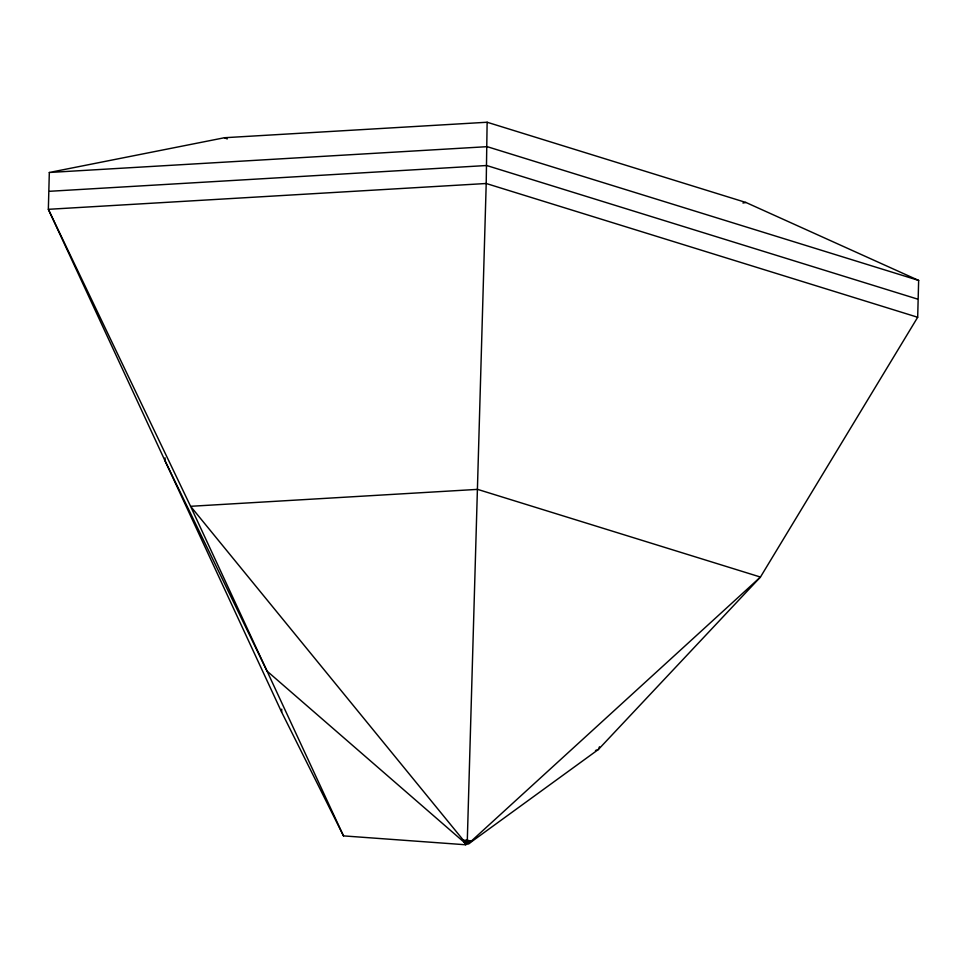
<?xml version="1.0" encoding="UTF-8"?>
<svg xmlns="http://www.w3.org/2000/svg" width="967" height="967" viewBox="0 0 967 967"><rect width="100%" height="100%" fill="white"/><g stroke="black" fill="none" stroke-linecap="round" stroke-linejoin="round"><path stroke-width="1.45" d="M49.317 172.477L48.35 209.319L281.627 712.099L343.503 835.887L465.502 844.759L468.935 843.599L598.319 749.546L760.449 577.057L917.683 317.261L918.65 280.418L745.908 202.466L487.126 122.241L224.513 137.725L49.317 172.477L487.175 146.67L918.65 280.418M165.067 457.875L164.994 460.703L267.037 671.098L464.474 842.547L471.122 841.278L760.449 577.057L477.601 489.375L190.584 506.309L48.35 209.319L486.208 183.5L917.683 317.261M281.627 712.099L281.711 709.149M599.492 746.778L598.319 749.546L595.467 750.513M742.946 203.022L745.908 202.466M49.692 191.285L486.679 165.514L917.296 299.008M224.513 137.725L227.257 138.946M343.503 835.887L190.584 506.309L463.447 840.323L465.502 844.759L467.242 842.015L467.315 840.093L486.208 183.5L487.126 122.241M471.122 841.278L468.935 843.599L463.447 840.323L467.315 840.093L471.122 841.278"/></g></svg>
